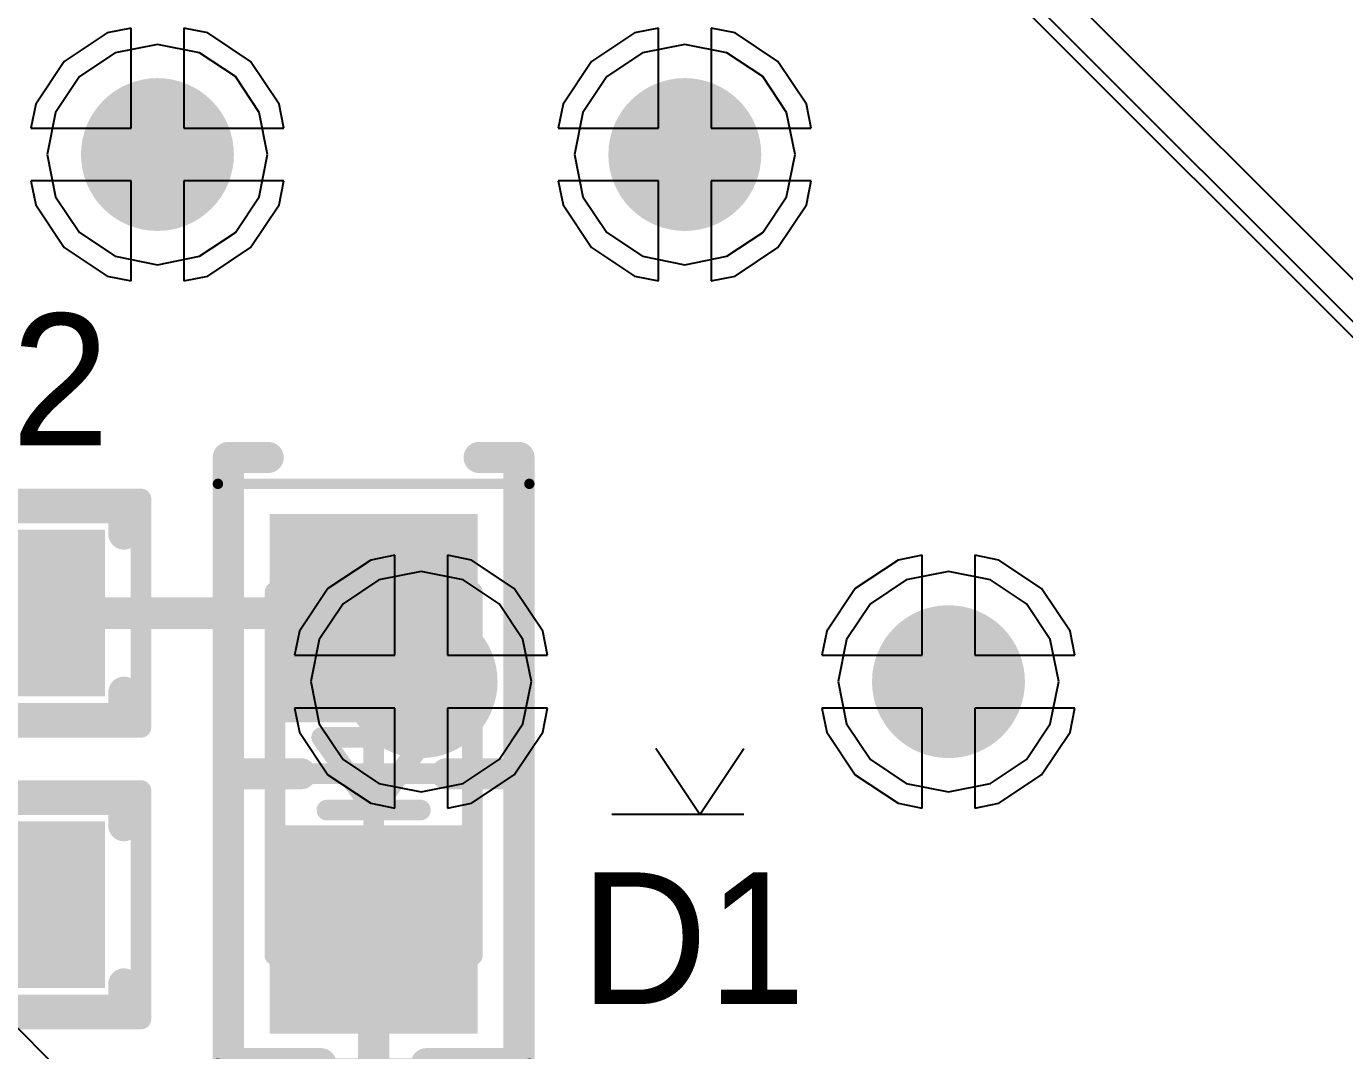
# Model space of a CAD drawing. Header units: millimetres. Extents: x 4 to 93, y 20 to 126.
# Drawn here: x 45.09 to 51.44, y 38.86 to 43.8 of the extents above; entities that cross this region are included whole.
import ezdxf

# ---------------------------------------------------------------- set-up
doc = ezdxf.new("R2010")
doc.units = ezdxf.units.MM
for name, color, linetype in [('BottomLayer', 5, 'Continuous'), ('KeepOutLayer', 6, 'Continuous'), ('Mechanical13', 56, 'Continuous'), ('Mechanical15', 56, 'Continuous'), ('MidLayer1', 16, 'Continuous'), ('MidLayer2', 76, 'Continuous'), ('MultiLayer', 9, 'Continuous'), ('TopLayer', 1, 'Continuous'), ('TopOverlay', 2, 'Continuous'), ('TopPaste', 8, 'Continuous'), ('TopSolder', 216, 'Continuous'), ('ViaHoleLayer', 16, 'Continuous')]:
    doc.layers.add(name, color=color, linetype=linetype)

# ---------------------------------------------------------------- blocks, each defined once
blk = doc.blocks.new('LED_0603_1608_BLUE_40')
at = {"layer": 'Mechanical13', "const_width": 0.1}
for points in [[(-0.875, -0.475), (-0.875, 0.475)], [(0.875, 0.475), (-0.875, 0.475)], [(0.875, -0.475), (0.875, 0.475)], [(0.875, -0.475), (-0.875, -0.475)]]:
    blk.add_lwpolyline(points, dxfattribs=at)
at = {"layer": 'Mechanical13', "const_width": 0.05}
for points in [[(-0.9, 0.475, 1), (-0.85, 0.475, 1)], [(-0.9, 0.475, 1), (-0.85, 0.475, 1)], [(0.85, 0.475, 1), (0.9, 0.475, 1)], [(0.85, 0.475, 1), (0.9, 0.475, 1)], [(-0.9, -0.475, 1), (-0.85, -0.475, 1)], [(-0.9, -0.475, 1), (-0.85, -0.475, 1)], [(0.85, -0.475, 1), (0.9, -0.475, 1)], [(0.85, -0.475, 1), (0.9, -0.475, 1)]]:
    blk.add_lwpolyline(points, format="xyb", close=True, dxfattribs=at)
at = {"layer": 'Mechanical15'}
for points, const_width in [([(-1.397, -0.75), (-1.397, 0.75)], 0.05), ([(1.397, 0.75), (-1.397, 0.75)], 0.05), ([(1.397, -0.75), (1.397, 0.75)], 0.05), ([(0, -0.475), (0, 0.475)], 0.1), ([(0.475, 0), (-0.475, 0)], 0.1), ([(1.397, -0.75), (-1.397, -0.75)], 0.05)]:
    blk.add_lwpolyline(points, dxfattribs=dict(at, const_width=const_width))
for points, const_width in [([(-1.4095, 0.75, 1), (-1.3845, 0.75, 1)], 0.025), ([(-1.4095, 0.75, 1), (-1.3845, 0.75, 1)], 0.025), ([(1.3845, 0.75, 1), (1.4095, 0.75, 1)], 0.025), ([(1.3845, 0.75, 1), (1.4095, 0.75, 1)], 0.025), ([(-0.025, 0.475, 1), (0.025, 0.475, 1)], 0.05), ([(-0.5, 0, 1), (-0.45, 0, 1)], 0.05), ([(0.45, 0, 1), (0.5, 0, 1)], 0.05), ([(-0.025, -0.475, 1), (0.025, -0.475, 1)], 0.05), ([(-1.4095, -0.75, 1), (-1.3845, -0.75, 1)], 0.025), ([(-1.4095, -0.75, 1), (-1.3845, -0.75, 1)], 0.025), ([(1.3845, -0.75, 1), (1.4095, -0.75, 1)], 0.025), ([(1.3845, -0.75, 1), (1.4095, -0.75, 1)], 0.025)]:
    blk.add_lwpolyline(points, format="xyb", close=True, dxfattribs=dict(at, const_width=const_width))
at = {"layer": 'TopLayer'}
for points in [[(-0.35, -0.4), (-0.35, 0.4), (-1.15, -0.4), (-1.15, 0.4)], [(1.15, -0.4), (1.15, 0.4), (0.35, -0.4), (0.35, 0.4)]]:
    blk.add_solid(points, dxfattribs=at)
at = {"layer": 'TopOverlay'}
for points, const_width in [([(-1.524, 0.508), (-1.524, 0.7)], 0.15), ([(1.5, 0.7), (-1.524, 0.7)], 0.15), ([(0, 0.35), (0, 0.7)], 0.15), ([(1.524, 0.7), (1.397, 0.7)], 0.15), ([(1.397, 0.254), (1.397, 0.7)], 0.15), ([(1.524, 0.254), (1.524, 0.7)], 0.15), ([(1.524, 0.254), (1.397, 0.254)], 0.15), ([(0.175, 0), (-0.175, 0.25)], 0.1), ([(-0.175, 0), (-0.175, 0.25)], 0.1), ([(0.175, 0), (0.175, 0.225)], 0.1), ([(-0.175, -0.25), (-0.175, 0)], 0.1), ([(-0.175, -0.25), (0.175, 0)], 0.1), ([(0.175, -0.225), (0.175, 0)], 0.1), ([(1.524, -0.254), (1.397, -0.254)], 0.15), ([(1.397, -0.7), (1.397, -0.254)], 0.15), ([(1.524, -0.7), (1.524, -0.254)], 0.15), ([(0, -0.7), (0, -0.35)], 0.15), ([(-1.524, -0.7), (-1.524, -0.508)], 0.15), ([(1.5, -0.7), (-1.524, -0.7)], 0.15), ([(1.524, -0.7), (1.397, -0.7)], 0.15)]:
    blk.add_lwpolyline(points, dxfattribs=dict(at, const_width=const_width))
for points, const_width in [([(-1.5615, 0.7, 1), (-1.4865, 0.7, 1)], 0.075), ([(-1.5615, 0.7, 1), (-1.4865, 0.7, 1)], 0.075), ([(-0.0375, 0.7, 1), (0.0375, 0.7, 1)], 0.075), ([(1.3595, 0.7, 1), (1.4345, 0.7, 1)], 0.075), ([(1.3595, 0.7, 1), (1.4345, 0.7, 1)], 0.075), ([(1.4625, 0.7, 1), (1.5375, 0.7, 1)], 0.075), ([(1.4865, 0.7, 1), (1.5615, 0.7, 1)], 0.075), ([(1.4865, 0.7, 1), (1.5615, 0.7, 1)], 0.075), ([(-1.5615, 0.508, 1), (-1.4865, 0.508, 1)], 0.075), ([(-0.0375, 0.35, 1), (0.0375, 0.35, 1)], 0.075), ([(1.3595, 0.254, 1), (1.4345, 0.254, 1)], 0.075), ([(1.3595, 0.254, 1), (1.4345, 0.254, 1)], 0.075), ([(1.4865, 0.254, 1), (1.5615, 0.254, 1)], 0.075), ([(1.4865, 0.254, 1), (1.5615, 0.254, 1)], 0.075), ([(-0.2, 0.25, 1), (-0.15, 0.25, 1)], 0.05), ([(-0.2, 0.25, 1), (-0.15, 0.25, 1)], 0.05), ([(0.15, 0.225, 1), (0.2, 0.225, 1)], 0.05), ([(-0.2, 0, 1), (-0.15, 0, 1)], 0.05), ([(-0.2, 0, 1), (-0.15, 0, 1)], 0.05), ([(0.15, 0, 1), (0.2, 0, 1)], 0.05), ([(0.15, 0, 1), (0.2, 0, 1)], 0.05), ([(0.15, 0, 1), (0.2, 0, 1)], 0.05), ([(0.15, 0, 1), (0.2, 0, 1)], 0.05), ([(0.15, -0.225, 1), (0.2, -0.225, 1)], 0.05), ([(1.3595, -0.254, 1), (1.4345, -0.254, 1)], 0.075), ([(1.3595, -0.254, 1), (1.4345, -0.254, 1)], 0.075), ([(1.4865, -0.254, 1), (1.5615, -0.254, 1)], 0.075), ([(1.4865, -0.254, 1), (1.5615, -0.254, 1)], 0.075), ([(-0.2, -0.25, 1), (-0.15, -0.25, 1)], 0.05), ([(-0.2, -0.25, 1), (-0.15, -0.25, 1)], 0.05), ([(-0.0375, -0.35, 1), (0.0375, -0.35, 1)], 0.075), ([(-1.5615, -0.508, 1), (-1.4865, -0.508, 1)], 0.075), ([(-1.5615, -0.7, 1), (-1.4865, -0.7, 1)], 0.075), ([(-1.5615, -0.7, 1), (-1.4865, -0.7, 1)], 0.075), ([(-0.0375, -0.7, 1), (0.0375, -0.7, 1)], 0.075), ([(1.3595, -0.7, 1), (1.4345, -0.7, 1)], 0.075), ([(1.3595, -0.7, 1), (1.4345, -0.7, 1)], 0.075), ([(1.4625, -0.7, 1), (1.5375, -0.7, 1)], 0.075), ([(1.4865, -0.7, 1), (1.5615, -0.7, 1)], 0.075), ([(1.4865, -0.7, 1), (1.5615, -0.7, 1)], 0.075)]:
    blk.add_lwpolyline(points, format="xyb", close=True, dxfattribs=dict(at, const_width=const_width))
at = {"layer": 'TopPaste'}
for points in [[(-0.35, -0.4), (-0.35, 0.4), (-1.15, -0.4), (-1.15, 0.4)], [(1.15, -0.4), (1.15, 0.4), (0.35, -0.4), (0.35, 0.4)]]:
    blk.add_solid(points, dxfattribs=at)
at = {"layer": 'TopSolder'}
for points in [[(-0.2484, -0.5016), (-0.2484, 0.5016), (-1.2516, -0.5016), (-1.2516, 0.5016)], [(1.2516, -0.5016), (1.2516, 0.5016), (0.2484, -0.5016), (0.2484, 0.5016)]]:
    blk.add_solid(points, dxfattribs=at)
blk = doc.blocks.new('RES_0402_1005_42')
at = {"layer": 'Mechanical13', "const_width": 0.1}
for points in [[(-0.525, 0.275), (0.525, 0.275)], [(-0.525, -0.275), (-0.525, 0.275)], [(0.525, -0.275), (0.525, 0.275)], [(-0.525, -0.275), (0.525, -0.275)]]:
    blk.add_lwpolyline(points, dxfattribs=at)
at = {"layer": 'Mechanical13', "const_width": 0.05}
for points in [[(-0.55, 0.275, 1), (-0.5, 0.275, 1)], [(-0.55, 0.275, 1), (-0.5, 0.275, 1)], [(0.5, 0.275, 1), (0.55, 0.275, 1)], [(0.5, 0.275, 1), (0.55, 0.275, 1)], [(-0.55, -0.275, 1), (-0.5, -0.275, 1)], [(-0.55, -0.275, 1), (-0.5, -0.275, 1)], [(0.5, -0.275, 1), (0.55, -0.275, 1)], [(0.5, -0.275, 1), (0.55, -0.275, 1)]]:
    blk.add_lwpolyline(points, format="xyb", close=True, dxfattribs=at)
at = {"layer": 'Mechanical15', "const_width": 0.1}
for points in [[(-1.225, 0.55), (1.225, 0.55)], [(-1.225, -0.55), (-1.225, 0.55)], [(1.225, -0.55), (1.225, 0.55)], [(0, -0.275), (0, 0.275)], [(-0.275, 0), (0.275, 0)], [(-1.225, -0.55), (1.225, -0.55)]]:
    blk.add_lwpolyline(points, dxfattribs=at)
at = {"layer": 'Mechanical15', "const_width": 0.05}
for points in [[(-1.25, 0.55, 1), (-1.2, 0.55, 1)], [(-1.25, 0.55, 1), (-1.2, 0.55, 1)], [(1.2, 0.55, 1), (1.25, 0.55, 1)], [(1.2, 0.55, 1), (1.25, 0.55, 1)], [(-0.025, 0.275, 1), (0.025, 0.275, 1)], [(-0.3, 0, 1), (-0.25, 0, 1)], [(0.25, 0, 1), (0.3, 0, 1)], [(-0.025, -0.275, 1), (0.025, -0.275, 1)], [(-1.25, -0.55, 1), (-1.2, -0.55, 1)], [(-1.25, -0.55, 1), (-1.2, -0.55, 1)], [(1.2, -0.55, 1), (1.25, -0.55, 1)], [(1.2, -0.55, 1), (1.25, -0.55, 1)]]:
    blk.add_lwpolyline(points, format="xyb", close=True, dxfattribs=at)
at = {"layer": 'TopLayer'}
for points in [[(-0.2, -0.3), (-0.2, 0.3), (-0.95, -0.3), (-0.95, 0.3)], [(0.95, -0.3), (0.95, 0.3), (0.2, -0.3), (0.2, 0.3)]]:
    blk.add_solid(points, dxfattribs=at)
at = {"layer": 'TopOverlay', "const_width": 0.15}
for points in [[(-1.143, 0.381), (-1.143, 0.508)], [(-1.143, 0.508), (1.143, 0.508)], [(0, -0.508), (0, 0.508)], [(1.143, 0.381), (1.143, 0.508)], [(-1.143, -0.508), (-1.143, -0.381)], [(1.143, -0.508), (1.143, -0.381)], [(-1.143, -0.508), (1.143, -0.508)]]:
    blk.add_lwpolyline(points, dxfattribs=at)
at = {"layer": 'TopOverlay', "const_width": 0.075}
for points in [[(-1.1805, 0.508, 1), (-1.1055, 0.508, 1)], [(-1.1805, 0.508, 1), (-1.1055, 0.508, 1)], [(-0.0375, 0.508, 1), (0.0375, 0.508, 1)], [(1.1055, 0.508, 1), (1.1805, 0.508, 1)], [(1.1055, 0.508, 1), (1.1805, 0.508, 1)], [(-1.1805, 0.381, 1), (-1.1055, 0.381, 1)], [(1.1055, 0.381, 1), (1.1805, 0.381, 1)], [(-1.1805, -0.381, 1), (-1.1055, -0.381, 1)], [(1.1055, -0.381, 1), (1.1805, -0.381, 1)], [(-1.1805, -0.508, 1), (-1.1055, -0.508, 1)], [(-1.1805, -0.508, 1), (-1.1055, -0.508, 1)], [(-0.0375, -0.508, 1), (0.0375, -0.508, 1)], [(1.1055, -0.508, 1), (1.1805, -0.508, 1)], [(1.1055, -0.508, 1), (1.1805, -0.508, 1)]]:
    blk.add_lwpolyline(points, format="xyb", close=True, dxfattribs=at)
at = {"layer": 'TopPaste'}
for points in [[(-0.2, -0.3), (-0.2, 0.3), (-0.95, -0.3), (-0.95, 0.3)], [(0.95, -0.3), (0.95, 0.3), (0.2, -0.3), (0.2, 0.3)]]:
    blk.add_solid(points, dxfattribs=at)
at = {"layer": 'TopSolder'}
for points in [[(-0.0984, -0.4016), (-0.0984, 0.4016), (-1.0516, -0.4016), (-1.0516, 0.4016)], [(1.0516, -0.4016), (1.0516, 0.4016), (0.0984, -0.4016), (0.0984, 0.4016)]]:
    blk.add_solid(points, dxfattribs=at)
blk = doc.blocks.new('RES_0402_1005_44')
at = {"layer": 'Mechanical13', "const_width": 0.1}
for points in [[(-0.525, 0.275), (0.525, 0.275)], [(-0.525, -0.275), (-0.525, 0.275)], [(0.525, -0.275), (0.525, 0.275)], [(-0.525, -0.275), (0.525, -0.275)]]:
    blk.add_lwpolyline(points, dxfattribs=at)
at = {"layer": 'Mechanical13', "const_width": 0.05}
for points in [[(-0.55, 0.275, 1), (-0.5, 0.275, 1)], [(-0.55, 0.275, 1), (-0.5, 0.275, 1)], [(0.5, 0.275, 1), (0.55, 0.275, 1)], [(0.5, 0.275, 1), (0.55, 0.275, 1)], [(-0.55, -0.275, 1), (-0.5, -0.275, 1)], [(-0.55, -0.275, 1), (-0.5, -0.275, 1)], [(0.5, -0.275, 1), (0.55, -0.275, 1)], [(0.5, -0.275, 1), (0.55, -0.275, 1)]]:
    blk.add_lwpolyline(points, format="xyb", close=True, dxfattribs=at)
at = {"layer": 'Mechanical15', "const_width": 0.1}
for points in [[(-1.225, 0.55), (1.225, 0.55)], [(-1.225, -0.55), (-1.225, 0.55)], [(1.225, -0.55), (1.225, 0.55)], [(0, -0.275), (0, 0.275)], [(-0.275, 0), (0.275, 0)], [(-1.225, -0.55), (1.225, -0.55)]]:
    blk.add_lwpolyline(points, dxfattribs=at)
at = {"layer": 'Mechanical15', "const_width": 0.05}
for points in [[(-1.25, 0.55, 1), (-1.2, 0.55, 1)], [(-1.25, 0.55, 1), (-1.2, 0.55, 1)], [(1.2, 0.55, 1), (1.25, 0.55, 1)], [(1.2, 0.55, 1), (1.25, 0.55, 1)], [(-0.025, 0.275, 1), (0.025, 0.275, 1)], [(-0.3, 0, 1), (-0.25, 0, 1)], [(0.25, 0, 1), (0.3, 0, 1)], [(-0.025, -0.275, 1), (0.025, -0.275, 1)], [(-1.25, -0.55, 1), (-1.2, -0.55, 1)], [(-1.25, -0.55, 1), (-1.2, -0.55, 1)], [(1.2, -0.55, 1), (1.25, -0.55, 1)], [(1.2, -0.55, 1), (1.25, -0.55, 1)]]:
    blk.add_lwpolyline(points, format="xyb", close=True, dxfattribs=at)
at = {"layer": 'TopLayer'}
for points in [[(-0.2, -0.3), (-0.2, 0.3), (-0.95, -0.3), (-0.95, 0.3)], [(0.95, -0.3), (0.95, 0.3), (0.2, -0.3), (0.2, 0.3)]]:
    blk.add_solid(points, dxfattribs=at)
at = {"layer": 'TopOverlay', "const_width": 0.15}
for points in [[(-1.143, 0.381), (-1.143, 0.508)], [(-1.143, 0.508), (1.143, 0.508)], [(0, -0.508), (0, 0.508)], [(1.143, 0.381), (1.143, 0.508)], [(-1.143, -0.508), (-1.143, -0.381)], [(1.143, -0.508), (1.143, -0.381)], [(-1.143, -0.508), (1.143, -0.508)]]:
    blk.add_lwpolyline(points, dxfattribs=at)
at = {"layer": 'TopOverlay', "const_width": 0.075}
for points in [[(-1.1805, 0.508, 1), (-1.1055, 0.508, 1)], [(-1.1805, 0.508, 1), (-1.1055, 0.508, 1)], [(-0.0375, 0.508, 1), (0.0375, 0.508, 1)], [(1.1055, 0.508, 1), (1.1805, 0.508, 1)], [(1.1055, 0.508, 1), (1.1805, 0.508, 1)], [(-1.1805, 0.381, 1), (-1.1055, 0.381, 1)], [(1.1055, 0.381, 1), (1.1805, 0.381, 1)], [(-1.1805, -0.381, 1), (-1.1055, -0.381, 1)], [(1.1055, -0.381, 1), (1.1805, -0.381, 1)], [(-1.1805, -0.508, 1), (-1.1055, -0.508, 1)], [(-1.1805, -0.508, 1), (-1.1055, -0.508, 1)], [(-0.0375, -0.508, 1), (0.0375, -0.508, 1)], [(1.1055, -0.508, 1), (1.1805, -0.508, 1)], [(1.1055, -0.508, 1), (1.1805, -0.508, 1)]]:
    blk.add_lwpolyline(points, format="xyb", close=True, dxfattribs=at)
at = {"layer": 'TopPaste'}
for points in [[(-0.2, -0.3), (-0.2, 0.3), (-0.95, -0.3), (-0.95, 0.3)], [(0.95, -0.3), (0.95, 0.3), (0.2, -0.3), (0.2, 0.3)]]:
    blk.add_solid(points, dxfattribs=at)
at = {"layer": 'TopSolder'}
for points in [[(-0.0984, -0.4016), (-0.0984, 0.4016), (-1.0516, -0.4016), (-1.0516, 0.4016)], [(1.0516, -0.4016), (1.0516, 0.4016), (0.0984, -0.4016), (0.0984, 0.4016)]]:
    blk.add_solid(points, dxfattribs=at)

msp = doc.modelspace()

# ---------------------------------------------------------------- linework, layer by layer
at = {"layer": 'BottomLayer'}
for p, q in [((60.8323, 32.9445), (46.1613, 47.6155)), ((47.5577, 46.2192), (52.5691, 41.2077)), ((45.4772, 43.7662), (45.2713, 43.6287)), ((45.593, 43.7892), (45.4772, 43.7662)), ((45.593, 43.307), (45.593, 43.7892)), ((45.9628, 43.7662), (45.847, 43.7892)), ((45.847, 43.7892), (45.847, 43.307)), ((46.1687, 43.6287), (45.9628, 43.7662)), ((48.0172, 43.7662), (47.8113, 43.6287)), ((48.133, 43.7892), (48.0172, 43.7662)), ((48.133, 43.307), (48.133, 43.7892)), ((48.5028, 43.7662), (48.387, 43.7892)), ((48.387, 43.7892), (48.387, 43.307)), ((48.7087, 43.6287), (48.5028, 43.7662)), ((45.2713, 43.6287), (45.1338, 43.4228)), ((46.3062, 43.4228), (46.1687, 43.6287)), ((47.8113, 43.6287), (47.6738, 43.4228)), ((48.8462, 43.4228), (48.7087, 43.6287)), ((45.1338, 43.4228), (45.1108, 43.307)), ((46.3292, 43.307), (46.3062, 43.4228)), ((47.6738, 43.4228), (47.6508, 43.307)), ((48.8692, 43.307), (48.8462, 43.4228)), ((45.1108, 43.307), (45.593, 43.307)), ((45.847, 43.307), (46.3292, 43.307)), ((47.6508, 43.307), (48.133, 43.307)), ((48.387, 43.307), (48.8692, 43.307)), ((45.593, 43.053), (45.1108, 43.053)), ((45.1108, 43.053), (45.1338, 42.9372)), ((45.593, 42.5708), (45.593, 43.053)), ((46.3292, 43.053), (45.847, 43.053)), ((45.847, 43.053), (45.847, 42.5708)), ((46.3062, 42.9372), (46.3292, 43.053)), ((48.133, 43.053), (47.6508, 43.053)), ((47.6508, 43.053), (47.6738, 42.9372)), ((48.133, 42.5708), (48.133, 43.053)), ((48.8692, 43.053), (48.387, 43.053)), ((48.387, 43.053), (48.387, 42.5708)), ((48.8462, 42.9372), (48.8692, 43.053)), ((45.1338, 42.9372), (45.2713, 42.7313)), ((46.1687, 42.7313), (46.3062, 42.9372)), ((47.6738, 42.9372), (47.8113, 42.7313)), ((48.7087, 42.7313), (48.8462, 42.9372)), ((45.2713, 42.7313), (45.4772, 42.5938)), ((45.9628, 42.5938), (46.1687, 42.7313)), ((47.8113, 42.7313), (48.0172, 42.5938)), ((48.5028, 42.5938), (48.7087, 42.7313)), ((45.4772, 42.5938), (45.593, 42.5708)), ((45.847, 42.5708), (45.9628, 42.5938)), ((48.0172, 42.5938), (48.133, 42.5708)), ((48.387, 42.5708), (48.5028, 42.5938)), ((46.7472, 41.2262), (46.5413, 41.0887)), ((46.863, 41.2492), (46.7472, 41.2262)), ((46.863, 40.767), (46.863, 41.2492)), ((47.2328, 41.2262), (47.117, 41.2492)), ((47.117, 41.2492), (47.117, 40.767)), ((47.4387, 41.0887), (47.2328, 41.2262)), ((49.2872, 41.2262), (49.0813, 41.0887)), ((49.403, 41.2492), (49.2872, 41.2262)), ((49.403, 40.767), (49.403, 41.2492)), ((49.7728, 41.2262), (49.657, 41.2492)), ((49.657, 41.2492), (49.657, 40.767)), ((49.9787, 41.0887), (49.7728, 41.2262)), ((46.5413, 41.0887), (46.4038, 40.8828)), ((47.5762, 40.8828), (47.4387, 41.0887)), ((49.0813, 41.0887), (48.9438, 40.8828)), ((50.1162, 40.8828), (49.9787, 41.0887)), ((46.4038, 40.8828), (46.3808, 40.767)), ((47.5992, 40.767), (47.5762, 40.8828)), ((48.9438, 40.8828), (48.9208, 40.767)), ((50.1392, 40.767), (50.1162, 40.8828)), ((46.3808, 40.767), (46.863, 40.767)), ((47.117, 40.767), (47.5992, 40.767)), ((48.9208, 40.767), (49.403, 40.767)), ((49.657, 40.767), (50.1392, 40.767)), ((46.863, 40.513), (46.3808, 40.513)), ((46.3808, 40.513), (46.4038, 40.3972)), ((46.863, 40.0308), (46.863, 40.513)), ((47.5992, 40.513), (47.117, 40.513)), ((47.117, 40.513), (47.117, 40.0308)), ((47.5762, 40.3972), (47.5992, 40.513)), ((49.403, 40.513), (48.9208, 40.513)), ((48.9208, 40.513), (48.9438, 40.3972)), ((49.403, 40.0308), (49.403, 40.513)), ((50.1392, 40.513), (49.657, 40.513)), ((49.657, 40.513), (49.657, 40.0308)), ((50.1162, 40.3972), (50.1392, 40.513)), ((46.4038, 40.3972), (46.5413, 40.1913)), ((47.4387, 40.1913), (47.5762, 40.3972)), ((48.9438, 40.3972), (49.0813, 40.1913)), ((49.9787, 40.1913), (50.1162, 40.3972)), ((46.5413, 40.1913), (46.7472, 40.0538)), ((47.2328, 40.0538), (47.4387, 40.1913)), ((49.0813, 40.1913), (49.2872, 40.0538)), ((49.7728, 40.0538), (49.9787, 40.1913)), ((46.2805, 37.7362), (43.9312, 40.0855)), ((46.7472, 40.0538), (46.863, 40.0308)), ((47.117, 40.0308), (47.2328, 40.0538)), ((49.2872, 40.0538), (49.403, 40.0308)), ((49.657, 40.0308), (49.7728, 40.0538))]:
    msp.add_line(p, q, dxfattribs=at)
at = {"layer": 'BottomLayer', "const_width": 0.3683}
for points in [[(45.5359, 43.18, 1), (45.9041, 43.18, 1)], [(48.0759, 43.18, 1), (48.4442, 43.18, 1)], [(46.8058, 40.64, 1), (47.1741, 40.64, 1)], [(49.3458, 40.64, 1), (49.7141, 40.64, 1)]]:
    msp.add_lwpolyline(points, format="xyb", close=True, dxfattribs=at)
at = {"layer": 'KeepOutLayer', "const_width": 0.254}
msp.add_lwpolyline([(59.4614, 38.5064, 1), (22.8854, 38.5064, 1)], format="xyb", close=True, dxfattribs=at)
at = {"layer": 'MidLayer1'}
for p, q in [((59.3261, 34.5269), (46.2044, 47.6486)), ((46.2044, 47.6486), (58.8312, 35.0218)), ((45.4772, 43.7662), (45.2713, 43.6287)), ((45.593, 43.7892), (45.4772, 43.7662)), ((45.593, 43.307), (45.593, 43.7892)), ((45.9628, 43.7662), (45.847, 43.7892)), ((45.847, 43.7892), (45.847, 43.307)), ((46.1687, 43.6287), (45.9628, 43.7662)), ((48.0172, 43.7662), (47.8113, 43.6287)), ((48.133, 43.7892), (48.0172, 43.7662)), ((48.133, 43.307), (48.133, 43.7892)), ((48.5028, 43.7662), (48.387, 43.7892)), ((48.387, 43.7892), (48.387, 43.307)), ((48.7087, 43.6287), (48.5028, 43.7662)), ((45.2713, 43.6287), (45.1338, 43.4228)), ((46.3062, 43.4228), (46.1687, 43.6287)), ((47.8113, 43.6287), (47.6738, 43.4228)), ((48.8462, 43.4228), (48.7087, 43.6287)), ((45.1338, 43.4228), (45.1108, 43.307)), ((46.3292, 43.307), (46.3062, 43.4228)), ((47.6738, 43.4228), (47.6508, 43.307)), ((48.8692, 43.307), (48.8462, 43.4228)), ((45.1108, 43.307), (45.593, 43.307)), ((45.847, 43.307), (46.3292, 43.307)), ((47.6508, 43.307), (48.133, 43.307)), ((48.387, 43.307), (48.8692, 43.307)), ((45.593, 43.053), (45.1108, 43.053)), ((45.1108, 43.053), (45.1338, 42.9372)), ((45.593, 42.5708), (45.593, 43.053)), ((46.3292, 43.053), (45.847, 43.053)), ((45.847, 43.053), (45.847, 42.5708)), ((46.3062, 42.9372), (46.3292, 43.053)), ((48.133, 43.053), (47.6508, 43.053)), ((47.6508, 43.053), (47.6738, 42.9372)), ((48.133, 42.5708), (48.133, 43.053)), ((48.8692, 43.053), (48.387, 43.053)), ((48.387, 43.053), (48.387, 42.5708)), ((48.8462, 42.9372), (48.8692, 43.053)), ((45.1338, 42.9372), (45.2713, 42.7313)), ((46.1687, 42.7313), (46.3062, 42.9372)), ((47.6738, 42.9372), (47.8113, 42.7313)), ((48.7087, 42.7313), (48.8462, 42.9372)), ((45.2713, 42.7313), (45.4772, 42.5938)), ((45.9628, 42.5938), (46.1687, 42.7313)), ((47.8113, 42.7313), (48.0172, 42.5938)), ((48.5028, 42.5938), (48.7087, 42.7313)), ((45.4772, 42.5938), (45.593, 42.5708)), ((45.847, 42.5708), (45.9628, 42.5938)), ((48.0172, 42.5938), (48.133, 42.5708)), ((48.387, 42.5708), (48.5028, 42.5938)), ((46.7472, 41.2262), (46.5413, 41.0887)), ((46.863, 41.2492), (46.7472, 41.2262)), ((46.863, 40.767), (46.863, 41.2492)), ((47.2328, 41.2262), (47.117, 41.2492)), ((47.117, 41.2492), (47.117, 40.767)), ((47.4387, 41.0887), (47.2328, 41.2262)), ((49.2872, 41.2262), (49.0813, 41.0887)), ((49.403, 41.2492), (49.2872, 41.2262)), ((49.403, 40.767), (49.403, 41.2492)), ((49.7728, 41.2262), (49.657, 41.2492)), ((49.657, 41.2492), (49.657, 40.767)), ((49.9787, 41.0887), (49.7728, 41.2262)), ((46.5413, 41.0887), (46.4038, 40.8828)), ((47.5762, 40.8828), (47.4387, 41.0887)), ((49.0813, 41.0887), (48.9438, 40.8828)), ((50.1162, 40.8828), (49.9787, 41.0887)), ((46.4038, 40.8828), (46.3808, 40.767)), ((47.5992, 40.767), (47.5762, 40.8828)), ((48.9438, 40.8828), (48.9208, 40.767)), ((50.1392, 40.767), (50.1162, 40.8828)), ((46.3808, 40.767), (46.863, 40.767)), ((47.117, 40.767), (47.5992, 40.767)), ((48.9208, 40.767), (49.403, 40.767)), ((49.657, 40.767), (50.1392, 40.767)), ((46.863, 40.513), (46.3808, 40.513)), ((46.3808, 40.513), (46.4038, 40.3972)), ((46.863, 40.0308), (46.863, 40.513)), ((47.5992, 40.513), (47.117, 40.513)), ((47.117, 40.513), (47.117, 40.0308)), ((47.5762, 40.3972), (47.5992, 40.513)), ((49.403, 40.513), (48.9208, 40.513)), ((48.9208, 40.513), (48.9438, 40.3972)), ((49.403, 40.0308), (49.403, 40.513)), ((50.1392, 40.513), (49.657, 40.513)), ((49.657, 40.513), (49.657, 40.0308)), ((50.1162, 40.3972), (50.1392, 40.513)), ((46.4038, 40.3972), (46.5413, 40.1913)), ((47.4387, 40.1913), (47.5762, 40.3972)), ((48.9438, 40.3972), (49.0813, 40.1913)), ((49.9787, 40.1913), (50.1162, 40.3972)), ((46.5413, 40.1913), (46.7472, 40.0538)), ((47.2328, 40.0538), (47.4387, 40.1913)), ((49.0813, 40.1913), (49.2872, 40.0538)), ((49.7728, 40.0538), (49.9787, 40.1913)), ((46.7472, 40.0538), (46.863, 40.0308)), ((47.117, 40.0308), (47.2328, 40.0538)), ((49.2872, 40.0538), (49.403, 40.0308)), ((49.657, 40.0308), (49.7728, 40.0538))]:
    msp.add_line(p, q, dxfattribs=at)
at = {"layer": 'MidLayer1', "const_width": 0.3683}
for points in [[(45.5359, 43.18, 1), (45.9041, 43.18, 1)], [(48.0759, 43.18, 1), (48.4442, 43.18, 1)], [(46.8058, 40.64, 1), (47.1741, 40.64, 1)], [(49.3458, 40.64, 1), (49.7141, 40.64, 1)]]:
    msp.add_lwpolyline(points, format="xyb", close=True, dxfattribs=at)
at = {"layer": 'MidLayer2'}
for p, q in [((60.8755, 32.9775), (46.2044, 47.6485)), ((46.2044, 47.6485), (58.8312, 35.0218)), ((45.72, 43.7109), (45.5168, 43.6705)), ((45.9232, 43.6705), (45.72, 43.7109)), ((48.26, 43.7109), (48.0568, 43.6705)), ((48.4632, 43.6705), (48.26, 43.7109)), ((45.5168, 43.6705), (45.3446, 43.5554)), ((46.0954, 43.5554), (45.9232, 43.6705)), ((48.0568, 43.6705), (47.8846, 43.5554)), ((48.6354, 43.5554), (48.4632, 43.6705)), ((45.3446, 43.5554), (45.2295, 43.3832)), ((46.2105, 43.3832), (46.0954, 43.5554)), ((47.8846, 43.5554), (47.7695, 43.3832)), ((48.7505, 43.3832), (48.6354, 43.5554)), ((45.2295, 43.3832), (45.1891, 43.18)), ((46.2509, 43.18), (46.2105, 43.3832)), ((47.7695, 43.3832), (47.7291, 43.18)), ((48.7909, 43.18), (48.7505, 43.3832)), ((45.1891, 43.18), (45.2295, 42.9768)), ((46.2105, 42.9768), (46.2509, 43.18)), ((47.7291, 43.18), (47.7695, 42.9768)), ((48.7505, 42.9768), (48.7909, 43.18)), ((45.2295, 42.9768), (45.3446, 42.8046)), ((46.0954, 42.8046), (46.2105, 42.9768)), ((47.7695, 42.9768), (47.8846, 42.8046)), ((48.6354, 42.8046), (48.7505, 42.9768)), ((45.3446, 42.8046), (45.5168, 42.6895)), ((45.9232, 42.6895), (46.0954, 42.8046)), ((47.8846, 42.8046), (48.0568, 42.6895)), ((48.4632, 42.6895), (48.6354, 42.8046)), ((45.5168, 42.6895), (45.72, 42.6491)), ((45.72, 42.6491), (45.9232, 42.6895)), ((48.0568, 42.6895), (48.26, 42.6491)), ((48.26, 42.6491), (48.4632, 42.6895)), ((46.99, 41.1709), (46.7868, 41.1305)), ((47.1932, 41.1305), (46.99, 41.1709)), ((49.53, 41.1709), (49.3268, 41.1305)), ((49.7332, 41.1305), (49.53, 41.1709)), ((46.7868, 41.1305), (46.6146, 41.0154)), ((47.3654, 41.0154), (47.1932, 41.1305)), ((49.3268, 41.1305), (49.1546, 41.0154)), ((49.9054, 41.0154), (49.7332, 41.1305)), ((46.6146, 41.0154), (46.4995, 40.8432)), ((47.4805, 40.8432), (47.3654, 41.0154)), ((49.1546, 41.0154), (49.0395, 40.8432)), ((50.0205, 40.8432), (49.9054, 41.0154)), ((46.4995, 40.8432), (46.4591, 40.64)), ((47.5209, 40.64), (47.4805, 40.8432)), ((49.0395, 40.8432), (48.9991, 40.64)), ((50.0609, 40.64), (50.0205, 40.8432)), ((46.4591, 40.64), (46.4995, 40.4368)), ((47.4805, 40.4368), (47.5209, 40.64)), ((48.9991, 40.64), (49.0395, 40.4368)), ((50.0205, 40.4368), (50.0609, 40.64)), ((46.4995, 40.4368), (46.6146, 40.2646)), ((47.3654, 40.2646), (47.4805, 40.4368)), ((49.0395, 40.4368), (49.1546, 40.2646)), ((49.9054, 40.2646), (50.0205, 40.4368)), ((46.6146, 40.2646), (46.7868, 40.1495)), ((47.1932, 40.1495), (47.3654, 40.2646)), ((49.1546, 40.2646), (49.3268, 40.1495)), ((49.7332, 40.1495), (49.9054, 40.2646)), ((46.7868, 40.1495), (46.99, 40.1091)), ((46.99, 40.1091), (47.1932, 40.1495)), ((49.3268, 40.1495), (49.53, 40.1091)), ((49.53, 40.1091), (49.7332, 40.1495))]:
    msp.add_line(p, q, dxfattribs=at)
at = {"layer": 'MidLayer2', "const_width": 0.3683}
for points in [[(45.5359, 43.18, 1), (45.9041, 43.18, 1)], [(48.0759, 43.18, 1), (48.4442, 43.18, 1)], [(46.8058, 40.64, 1), (47.1741, 40.64, 1)], [(49.3458, 40.64, 1), (49.7141, 40.64, 1)]]:
    msp.add_lwpolyline(points, format="xyb", close=True, dxfattribs=at)
at = {"layer": 'MultiLayer', "const_width": 0.3683}
for points in [[(45.5359, 43.18, 1), (45.9041, 43.18, 1)], [(48.0759, 43.18, 1), (48.4442, 43.18, 1)], [(46.8058, 40.64, 1), (47.1741, 40.64, 1)], [(49.3458, 40.64, 1), (49.7141, 40.64, 1)]]:
    msp.add_lwpolyline(points, format="xyb", close=True, dxfattribs=at)
at = {"layer": 'TopLayer'}
msp.add_line((60.8323, 33.2239), (46.1613, 47.8949), dxfattribs=at)
at = {"layer": 'TopLayer', "const_width": 0.1524}
for points in [[(44.9904, 40.9702), (46.7374, 40.9702)], [(46.7374, 40.9702), (46.7614, 40.9462)], [(46.7614, 38.6121), (46.7614, 39.4462)]]:
    msp.add_lwpolyline(points, dxfattribs=at)
at = {"layer": 'TopLayer', "const_width": 0.0762}
for points in [[(46.6993, 40.9702, 1), (46.7755, 40.9702, 1)], [(46.6993, 40.9702, 1), (46.7755, 40.9702, 1)], [(46.7233, 40.9462, 1), (46.7995, 40.9462, 1)], [(46.7233, 39.4462, 1), (46.7995, 39.4462, 1)]]:
    msp.add_lwpolyline(points, format="xyb", close=True, dxfattribs=at)
at = {"layer": 'TopOverlay'}
for p, q in [((48.3322, 40.0006), (48.1206, 40.318)), ((48.3322, 40.0006), (48.5438, 40.318)), ((48.5438, 40.0006), (47.909, 40.0006))]:
    msp.add_line(p, q, dxfattribs=at)
at = {"layer": 'ViaHoleLayer', "const_width": 0.15}
for points in [[(45.645, 43.18, 1), (45.795, 43.18, 1)], [(48.185, 43.18, 1), (48.335, 43.18, 1)], [(46.915, 40.64, 1), (47.065, 40.64, 1)], [(49.455, 40.64, 1), (49.605, 40.64, 1)]]:
    msp.add_lwpolyline(points, format="xyb", close=True, dxfattribs=at)

# ---------------------------------------------------------------- block references
for name, p, rotation in [('LED_0603_1608_BLUE_40', (46.7614, 40.1962), 270), ('RES_0402_1005_42', (44.4154, 40.9702), 360), ('RES_0402_1005_44', (44.4154, 39.5647), 360)]:
    msp.add_blockref(name, p, dxfattribs=dict(rotation=rotation))

# ---------------------------------------------------------------- texts
at = {"layer": 'TopOverlay'}
for s, p in [('R2', (44.4036, 41.7786)), ('D1', (47.7564, 39.0862))]:
    msp.add_text(s, height=0.635, dxfattribs=at).set_placement(p)

doc.saveas('drawing.dxf')
